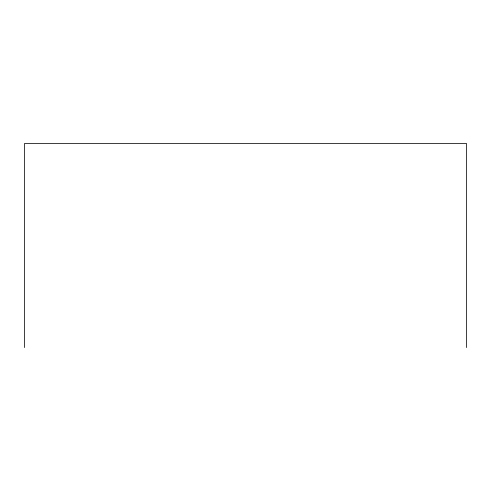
<?xml version="1.0" encoding="UTF-8"?>
<svg xmlns="http://www.w3.org/2000/svg" width="491" height="491" viewBox="0 0 491 491"><rect width="100%" height="100%" fill="white"/><g stroke="black" fill="none" stroke-linecap="round" stroke-linejoin="round"><path stroke-width="0.74" d="M466.45 347.554L466.45 143.446L24.55 143.446L24.55 347.554"/></g></svg>
